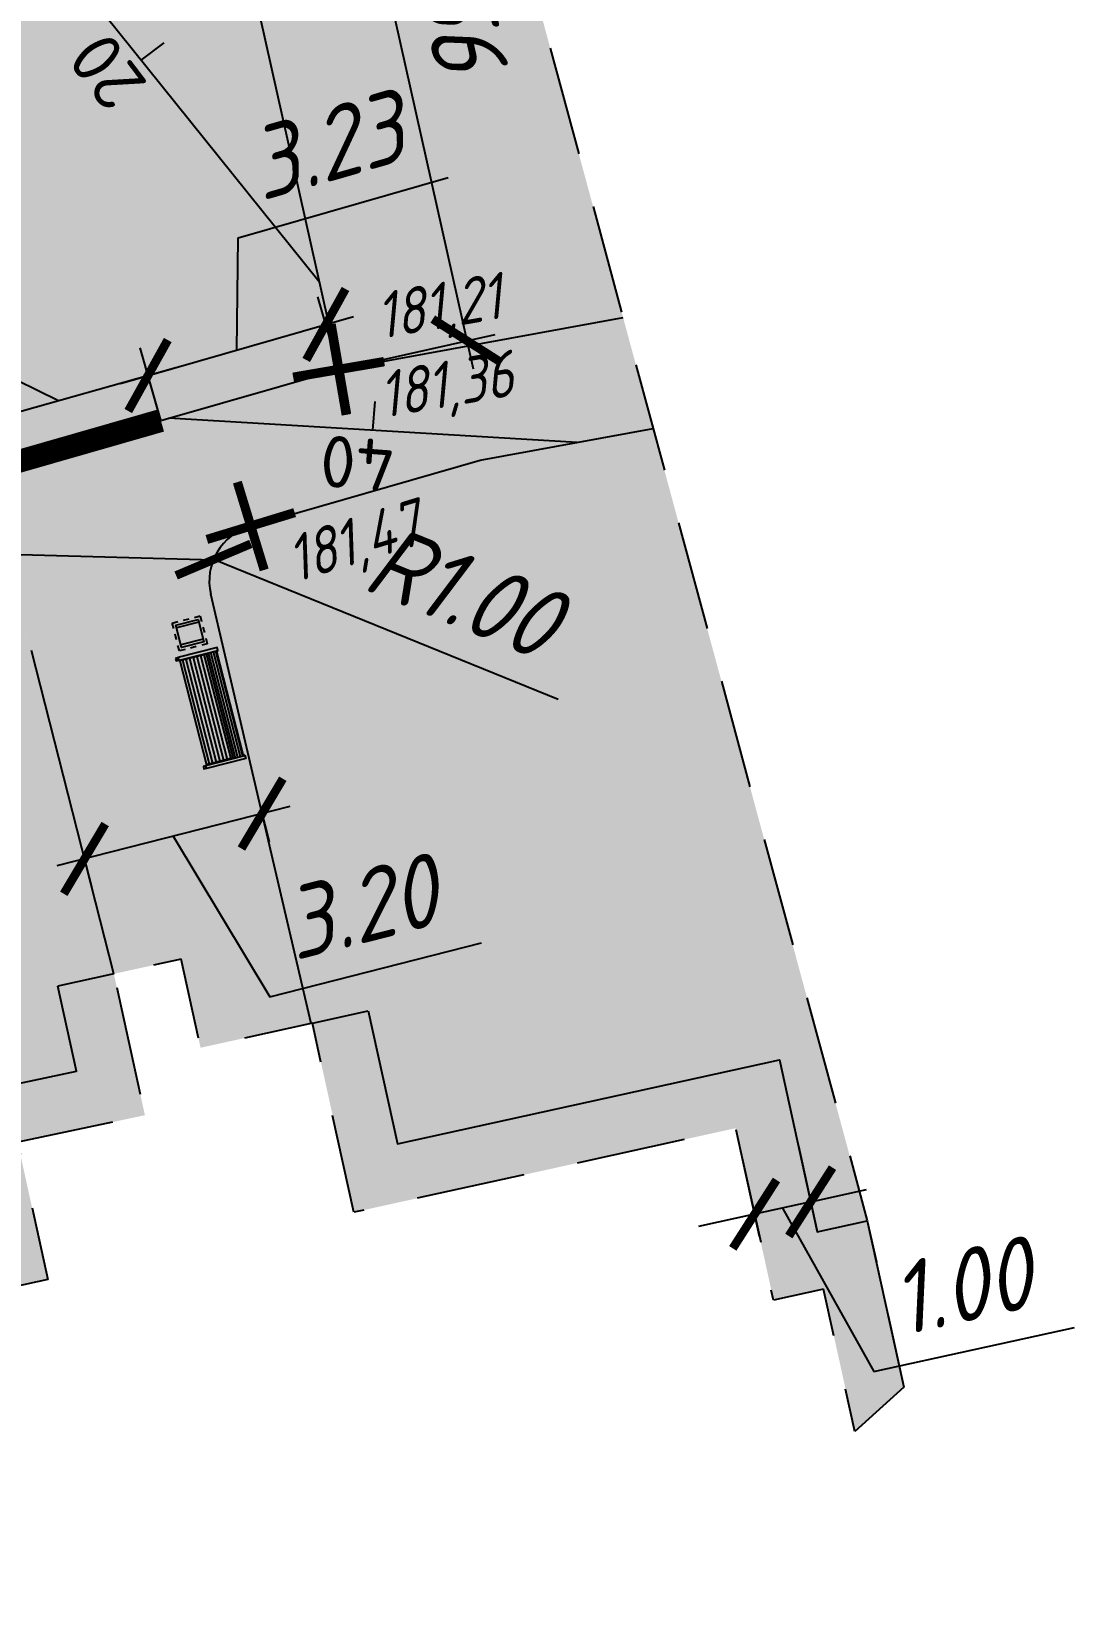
# Model space of a CAD drawing. Extents: x 8646 to 18206, y -17605 to -192.
# Drawn here: x 9253.61 to 9271.79, y -8926.8 to -8899.41 of the extents above; entities that cross this region are included whole.
import ezdxf
from ezdxf.enums import TextEntityAlignment as Align

# ---------------------------------------------------------------- set-up
doc = ezdxf.new("R2010")
doc.units = 0
doc.linetypes.add('DASHED', pattern=[0.75, 0.5, -0.25])
doc.linetypes.add('ШТРИХОВАЯ2', pattern=[9.525, 6.35, -3.175])
doc.layers.get('0').update_dxf_attribs({"linetype": 'CONTINUOUS'})
doc.layers.get('DEFPOINTS').update_dxf_attribs({"linetype": 'CONTINUOUS'})
for name, color, linetype in [('_ГП_ВЕРТИКАЛКА', 1, 'CONTINUOUS'), ('ДВ_ГП_П_БОРТ_БР100_30_15', 140, 'CONTINUOUS'), ('ДВ_ГП_П_БОРТ_ПОНИЖЕННЫЙ', 211, 'DASHED'), ('ДВ_ГП_П_ГАЗОН_РУЛОННЫЙ', 9, 'CONTINUOUS'), ('ДВ_ГП_П_ГРАНИЦА_РАБОТ', 230, 'ШТРИХОВАЯ2'), ('ДВ_ГП_П_МАФ', 20, 'CONTINUOUS'), ('ДВ_ГП_П_ОФР_РАЗМЕРЫ_ОСН', 242, 'CONTINUOUS'), ('ДВ_ПП_ДО_ТИП2_РЕМОНТ_ПОКРЫ', 31, 'CONTINUOUS'), ('ДВ_ПП_ДО_ТИП5_ЗАМЕНА_ПОКРЫ', 41, 'CONTINUOUS'), ('ДВ_ПП_ДО_ТИП5А_КАПРЕМОНТ_Т', 33, 'CONTINUOUS'), ('ДВ_ПП_П_ГАЗОН_УСТРАИВАЕМЫЙ', 104, 'CONTINUOUS')]:
    doc.layers.add(name, color=color, linetype=linetype)
doc.styles.add('SMPLX_1_0', font='simplex8.shx', dxfattribs={"width": 0.8, "oblique": 15})
doc.styles.add('СПДС', font='isocpeur.ttf', dxfattribs={"width": 0.9, "oblique": 15})
doc.styles.add('ТВЕРЬУНИВЕРСАЛПРОЕКТ', font='isocpeur.ttf')
doc.dimstyles.new('ДЕЛОВОЙ_ВЕКТОР', dxfattribs={"dimtxt": 1.25, "dimasz": 1, "dimexe": 0.5, "dimexo": 0, "dimgap": 0.5, "dimtad": 1, "dimzin": 1, "dimtxsty": 'СПДС', "dimblk": 'ARCHTICK', "dimcen": 0, "dimdle": 0.5, "dimclrd": 256, "dimclre": 256, "dimclrt": 256, "dimazin": 3, "dimtfac": 1, "dimtmove": 0, "dimatfit": 3, "dimtolj": 1, "dimtzin": 9})
doc.dimstyles.new('ДЕЛОВОЙ_ВЕКТОР$4', dxfattribs={"dimtxt": 1.25, "dimasz": 1, "dimexe": 0.5, "dimexo": 0, "dimgap": 0.5, "dimtad": 1, "dimzin": 1, "dimtxsty": 'СПДС', "dimblk1": 'ARCHTICK', "dimsah": 1, "dimcen": 0, "dimdle": 0.5, "dimclrd": 256, "dimclre": 256, "dimclrt": 256, "dimazin": 3, "dimtfac": 1, "dimtmove": 0, "dimatfit": 3, "dimtolj": 1, "dimtzin": 9})

# ---------------------------------------------------------------- blocks, each defined once
blk = doc.blocks.new('_ARCHTICK')
at = {"color": 0, "linetype": 'BYBLOCK', "const_width": 0.15}
blk.add_lwpolyline([(-0.5, -0.5), (0.5, 0.5)], dxfattribs=at)
blk = doc.blocks.new('*D177')
at = {"layer": 'DEFPOINTS', "color": 0}
for p in [(9256.786, -8908.622), (9257.712, -8908.997)]:
    blk.add_point(p, dxfattribs=at)
at = {"layer": 'ДВ_ГП_П_ОФР_РАЗМЕРЫ_ОСН'}
blk.add_line((9262.796, -8911.058), (9256.786, -8908.622), dxfattribs=at)
at = {"layer": 'ДВ_ГП_П_ОФР_РАЗМЕРЫ_ОСН', "rotation": 157.9354858241407}
blk.add_blockref('_ARCHTICK', (9256.786, -8908.622), dxfattribs=at)
at = {"layer": 'ДВ_ГП_П_ОФР_РАЗМЕРЫ_ОСН', "insert": (9261.14, -8909.173), "char_height": 1.25, "attachment_point": 5, "rotation": 337.9355, "style": 'СПДС'}
blk.add_mtext('\\A1;R1.00', dxfattribs=at)
blk = doc.blocks.new('*D313')
at = {"layer": 'DEFPOINTS', "color": 0}
for p in [(9257.613, -8912.965), (9254.517, -8913.754), (9254.538, -8913.838)]:
    blk.add_point(p, dxfattribs=at)
at = {"layer": 'ДВ_ГП_П_ОФР_РАЗМЕРЫ_ОСН'}
for p, q in [((9258.119, -8912.926), (9254.054, -8913.961)), ((9257.613, -8912.965), (9257.758, -8913.533)), ((9256.086, -8913.443), (9257.766, -8916.24)), ((9254.517, -8913.754), (9254.662, -8914.322)), ((9257.766, -8916.24), (9261.458, -8915.299))]:
    blk.add_line(p, q, dxfattribs=at)
for p, rotation in [((9257.634, -8913.049), 14.29692772763197), ((9254.538, -8913.838), 194.2969277276319)]:
    blk.add_blockref('_ARCHTICK', p, dxfattribs=dict(at, rotation=rotation))
at = {"layer": 'ДВ_ГП_П_ОФР_РАЗМЕРЫ_ОСН', "insert": (9259.335, -8914.68), "char_height": 1.25, "attachment_point": 5, "rotation": 14.2969, "style": 'СПДС'}
blk.add_mtext('\\A1;3.20', dxfattribs=at)
blk = doc.blocks.new('*D333')
at = {"layer": 'DEFPOINTS', "color": 0}
for p in [(9256.23, -8893.044), (9261.205, -8904.807), (9258.97, -8905.307)]:
    blk.add_point(p, dxfattribs=at)
at = {"layer": 'ДВ_ГП_П_ОФР_РАЗМЕРЫ_ОСН'}
for p, q in [((9258.356, -8892.057), (9261.314, -8905.295)), ((9256.23, -8893.044), (9258.953, -8892.436)), ((9258.97, -8905.307), (9261.693, -8904.698))]:
    blk.add_line(p, q, dxfattribs=at)
for p, rotation in [((9258.465, -8892.545), 102.5948886236179), ((9261.205, -8904.807), 282.5948886236179)]:
    blk.add_blockref('_ARCHTICK', p, dxfattribs=dict(at, rotation=rotation))
at = {"layer": 'ДВ_ГП_П_ОФР_РАЗМЕРЫ_ОСН', "insert": (9260.933, -8898.431), "char_height": 1.25, "attachment_point": 5, "rotation": 282.5949, "style": 'СПДС'}
blk.add_mtext('\\A1;12.56', dxfattribs=at)
blk = doc.blocks.new('*D354')
at = {"layer": 'DEFPOINTS', "color": 0}
for p in [(9266.98, -8918.84), (9266.003, -8919.055), (9266.218, -8920.031)]:
    blk.add_point(p, dxfattribs=at)
at = {"layer": 'ДВ_ГП_П_ОФР_РАЗМЕРЫ_ОСН'}
for p, q in [((9266.98, -8918.84), (9267.302, -8920.305)), ((9266.003, -8919.055), (9266.326, -8920.52)), ((9267.195, -8919.816), (9268.171, -8919.602)), ((9267.195, -8919.816), (9266.218, -8920.031)), ((9267.195, -8919.816), (9266.218, -8920.031)), ((9266.706, -8919.924), (9268.294, -8922.774)), ((9266.218, -8920.031), (9265.241, -8920.246)), ((9268.294, -8922.774), (9271.795, -8922.004))]:
    blk.add_line(p, q, dxfattribs=at)
for p, rotation in [((9267.195, -8919.816), 192.4136746835649), ((9266.218, -8920.031), 12.41367468356493)]:
    blk.add_blockref('_ARCHTICK', p, dxfattribs=dict(at, rotation=rotation))
at = {"layer": 'ДВ_ГП_П_ОФР_РАЗМЕРЫ_ОСН', "insert": (9269.802, -8921.29), "char_height": 1.25, "attachment_point": 5, "rotation": 12.4137, "style": 'СПДС'}
blk.add_mtext('\\A1;1.00', dxfattribs=at)
blk = doc.blocks.new('*U388')
h = blk.add_hatch(color=67)
h.dxf.hatch_style = 1
h.paths.add_polyline_path([(-0.185, 0.172), (-0.23, 0.165), (-0.165, -0.23), (-0.119, -0.223)])
h.paths.add_polyline_path([(0.165, 0.23), (0.119, 0.223), (0.185, -0.172), (0.23, -0.165)])
at = {"layer": 'ДВ_ГП_П_МАФ'}
h = blk.add_hatch(color=67, dxfattribs=at)
h.dxf.hatch_style = 1
h.paths.add_polyline_path([(-0.119, -0.223), (-0.185, 0.172), (0.119, 0.223), (0.185, -0.172)])
at = {"color": 1}
blk.add_lwpolyline([(-0.23, 0.165), (0.165, 0.23)], dxfattribs=at)
at = {"layer": 'ДВ_ГП_П_МАФ', "linetype": 'DASHED', "ltscale": 0.1}
blk.add_lwpolyline([(-0.206, -0.288), (-0.288, 0.206), (0.206, 0.288), (0.288, -0.206), (-0.206, -0.288)], dxfattribs=at)
at = {"layer": 'ДВ_ГП_П_МАФ'}
for points in [[(-0.165, -0.23), (-0.23, 0.165), (0.165, 0.23), (0.23, -0.165), (-0.165, -0.23)], [(-0.185, 0.172), (-0.119, -0.223)], [(0.119, 0.223), (0.185, -0.172)]]:
    blk.add_lwpolyline(points, dxfattribs=at)
blk = doc.blocks.new('*U387')
at = {"layer": 'ДВ_ГП_П_МАФ'}
h = blk.add_hatch(dxfattribs=at)
h.set_pattern_fill('AR-SAND', color=241, scale=1.4207, angle=369.68)
h.paths.add_polyline_path([(-0.994, -0.124), (-0.939, -0.114), (-1.057, 0.581), (-1.112, 0.571)])
h.paths.add_polyline_path([(-0.981, -0.167), (-0.937, -0.16), (-0.945, -0.115), (-0.988, -0.123)])
h.paths.add_polyline_path([(0.978, 0.213), (0.924, 0.203), (0.805, 0.898), (0.86, 0.907)])
h.paths.add_polyline_path([(0.973, 0.212), (0.93, 0.204), (0.937, 0.16), (0.981, 0.167)])
h = blk.add_hatch(dxfattribs=at)
h.set_pattern_fill('AR-SAND', color=241, scale=1.4207, angle=369.68)
h.paths.add_polyline_path([(-0.994, -0.124), (-0.939, -0.114), (-1.057, 0.581), (-1.112, 0.571)])
h.paths.add_polyline_path([(-0.981, -0.167), (-0.937, -0.16), (-0.945, -0.115), (-0.988, -0.123)])
h.paths.add_polyline_path([(0.978, 0.213), (0.924, 0.203), (0.805, 0.898), (0.86, 0.907)])
h.paths.add_polyline_path([(0.973, 0.212), (0.93, 0.204), (0.937, 0.16), (0.981, 0.167)])
h = blk.add_hatch(dxfattribs=at)
h.set_pattern_fill('AR-SAND', color=241, scale=1.4207, angle=369.68)
h.paths.add_polyline_path([(-0.994, -0.124), (-0.939, -0.114), (-1.057, 0.581), (-1.112, 0.571)])
h.paths.add_polyline_path([(-0.981, -0.167), (-0.937, -0.16), (-0.945, -0.115), (-0.988, -0.123)])
h.paths.add_polyline_path([(0.978, 0.213), (0.924, 0.203), (0.805, 0.898), (0.86, 0.907)])
h.paths.add_polyline_path([(0.973, 0.212), (0.93, 0.204), (0.937, 0.16), (0.981, 0.167)])
h = blk.add_hatch(color=241, dxfattribs=at)
h.dxf.hatch_style = 1
h.paths.add_polyline_path([(-0.994, -0.124), (-0.939, -0.114), (-1.057, 0.581), (-1.112, 0.571)])
h.paths.add_polyline_path([(-1.018, 0.349), (-1.008, 0.351), (-0.931, -0.1), (-0.941, -0.101)])
h.paths.add_polyline_path([(-0.981, -0.167), (-0.937, -0.16), (-0.945, -0.115), (-0.988, -0.123)])
h.paths.add_polyline_path([(0.978, 0.213), (0.924, 0.203), (0.805, 0.898), (0.86, 0.907)])
h.paths.add_polyline_path([(0.845, 0.667), (0.835, 0.665), (0.912, 0.215), (0.922, 0.216)])
h.paths.add_polyline_path([(0.973, 0.212), (0.93, 0.204), (0.937, 0.16), (0.981, 0.167)])
h = blk.add_hatch(color=241, dxfattribs=at)
h.dxf.hatch_style = 1
h.paths.add_polyline_path([(-1.033, 0.564), (-1.055, 0.569), (-1.049, 0.533), (-1.03, 0.545)])
h.paths.add_polyline_path([(0.789, 0.87), (-1.032, 0.56), (-1.031, 0.549), (0.79, 0.86)])
h.paths.add_polyline_path([(0.79, 0.86), (-1.031, 0.549), (-1.03, 0.545), (-1.032, 0.544), (0.793, 0.855), (0.791, 0.856)])
h.paths.add_polyline_path([(0.807, 0.886), (0.788, 0.874), (0.791, 0.856), (0.813, 0.851)])
h = blk.add_hatch(dxfattribs=at)
h.set_pattern_fill('AR-SAND', color=23, scale=1.4207, angle=369.68)
h.paths.add_polyline_path([(0.802, 0.857), (-1.041, 0.543), (-0.932, -0.095), (0.911, 0.22)])
h = blk.add_hatch(color=23, dxfattribs=at)
h.dxf.hatch_style = 1
h.paths.add_polyline_path([(0.802, 0.857), (-1.041, 0.543), (-0.932, -0.095), (0.911, 0.22)])
h = blk.add_hatch(dxfattribs=at)
h.set_pattern_fill('AR-SAND', color=23, scale=1.4207, angle=369.68)
h.paths.add_polyline_path([(0.813, 0.851), (-1.04, 0.539), (-0.932, -0.095), (0.911, 0.22)])
for points in [[(0.789, 0.87), (-1.032, 0.56)], [(-1.032, 0.544), (0.793, 0.855)], [(0.79, 0.86), (-1.031, 0.549)], [(0.807, 0.886), (0.788, 0.874), (0.791, 0.856), (0.813, 0.851)], [(-1.055, 0.569), (-1.033, 0.564), (-1.03, 0.545), (-1.049, 0.533)], [(-1.043, 0.494), (0.82, 0.812)], [(-1.035, 0.451), (0.827, 0.768)], [(-1.028, 0.41), (0.834, 0.728)], [(-1.021, 0.37), (0.841, 0.687)], [(-1.005, 0.333), (0.838, 0.648)], [(-0.994, 0.269), (0.849, 0.583)], [(-0.983, 0.204), (0.86, 0.519)], [(-0.972, 0.14), (0.871, 0.454)], [(-0.961, 0.075), (0.882, 0.39)], [(-0.95, 0.011), (0.893, 0.325)], [(-0.94, -0.048), (0.903, 0.266)], [(-0.932, -0.095), (0.911, 0.22)]]:
    blk.add_lwpolyline(points, dxfattribs=at)
for points in [[(0.978, 0.213), (0.924, 0.203), (0.805, 0.898), (0.86, 0.907)], [(-0.994, -0.124), (-0.939, -0.114), (-1.057, 0.581), (-1.112, 0.571)], [(0.845, 0.667), (0.835, 0.665), (0.912, 0.215), (0.922, 0.216)], [(-1.018, 0.349), (-1.008, 0.351), (-0.931, -0.1), (-0.941, -0.101)], [(0.973, 0.212), (0.93, 0.204), (0.937, 0.16), (0.981, 0.167)], [(-0.981, -0.167), (-0.937, -0.16), (-0.945, -0.115), (-0.988, -0.123)]]:
    blk.add_lwpolyline(points, close=True, dxfattribs=at)
blk = doc.blocks.new('*D873')
at = {"layer": 'DEFPOINTS', "color": 0}
for p in [(9258.745, -8904.522), (9258.97, -8905.307), (9255.869, -8906.197)]:
    blk.add_point(p, dxfattribs=at)
at = {"layer": 'ДВ_ГП_П_ОФР_РАЗМЕРЫ_ОСН'}
for p, q in [((9257.217, -8903.01), (9260.879, -8901.958)), ((9257.194, -8904.968), (9257.217, -8903.01)), ((9258.97, -8905.307), (9258.607, -8904.042)), ((9255.163, -8905.551), (9259.225, -8904.384)), ((9255.869, -8906.197), (9255.506, -8904.932))]:
    blk.add_line(p, q, dxfattribs=at)
for p, rotation in [((9258.745, -8904.522), 16.02552747360587), ((9255.644, -8905.413), 196.0255274736059)]:
    blk.add_blockref('_ARCHTICK', p, dxfattribs=dict(at, rotation=rotation))
at = {"layer": 'ДВ_ГП_П_ОФР_РАЗМЕРЫ_ОСН', "insert": (9258.738, -8901.403), "char_height": 1.25, "attachment_point": 5, "rotation": 16.0255, "style": 'СПДС'}
blk.add_mtext('\\A1;3.23', dxfattribs=at)
blk = doc.blocks.new('*D874')
at = {"layer": 'DEFPOINTS', "color": 0}
for p in [(9252.528, -8906.297), (9255.868, -8906.192), (9252.749, -8907.077)]:
    blk.add_point(p, dxfattribs=at)
at = {"layer": 'ДВ_ГП_П_ОФР_РАЗМЕРЫ_ОСН'}
for p, q in [((9249.607, -8903.649), (9245.833, -8904.72)), ((9254.087, -8905.854), (9249.607, -8903.649)), ((9255.868, -8906.192), (9255.51, -8904.931)), ((9256.127, -8905.276), (9252.047, -8906.433)), ((9252.749, -8907.077), (9252.391, -8905.816))]:
    blk.add_line(p, q, dxfattribs=at)
for p, rotation in [((9255.646, -8905.412), 15.83221392849792), ((9252.528, -8906.297), 195.8322139284979)]:
    blk.add_blockref('_ARCHTICK', p, dxfattribs=dict(at, rotation=rotation))
at = {"layer": 'ДВ_ГП_П_ОФР_РАЗМЕРЫ_ОСН', "insert": (9247.413, -8903.102), "char_height": 1.25, "attachment_point": 5, "rotation": 15.8322, "style": 'СПДС'}
blk.add_mtext('\\A1;3.24', dxfattribs=at)
blk = doc.blocks.new('M_POINT_06')
at = {"const_width": 0.2}
for points in [[(0, 1), (0, -1)], [(-1, 0), (1, 0)]]:
    blk.add_lwpolyline(points, dxfattribs=at)
at = {"color": 0, "linetype": 'BYBLOCK'}
blk.add_point((0, 0), dxfattribs=at)
at = {"color": 0, "linetype": 'BYBLOCK', "style": 'SMPLX_1_0', "oblique": 15, "width": 0.8}
for tag, p in [('NORTH', (1, 3.5)), ('EAST', (1, 2)), ('ELEVATION', (1, 0.5)), ('DESCRIPTION', (1, -1))]:
    blk.add_attdef(tag, p, '', height=1, dxfattribs=at)
for tag, p in [('Z', (-1, 2)), ('NUMBER', (-1, 0.5)), ('CODE1', (-1, -1)), ('CODE2', (-1, -2.5)), ('CODE3', (-1, -4))]:
    blk.add_attdef(tag, text='', height=1, dxfattribs=at).set_placement(p, align=Align.RIGHT)
blk = doc.blocks.new('*U1027')
at = {"color": 0, "linetype": 'CONTINUOUS'}
blk.add_lwpolyline([(0, 0), (-0.351, 0.356)], dxfattribs=at)
at = {"color": 0, "linetype": 'CONTINUOUS', "style": 'ТВЕРЬУНИВЕРСАЛПРОЕКТ', "flags": 4}
blk.add_attdef('ГОРИЗОНТАЛЬ', (0.401, 0.191), '', height=0.9, rotation=224.5246, dxfattribs=at)
blk = doc.blocks.new('M_POINT_04')
at = {"color": 0, "const_width": 0.2}
for points in [[(0, 1), (0, -1)], [(-1, 0), (1, 0)]]:
    blk.add_lwpolyline(points, dxfattribs=at)
at = {"color": 0, "linetype": 'BYBLOCK'}
blk.add_point((0, 0), dxfattribs=at)
at = {"color": 0, "linetype": 'BYBLOCK', "style": 'SMPLX_1_0', "oblique": 15, "width": 0.8}
for tag, p in [('NORTH', (1, 3.5)), ('EAST', (1, 2)), ('ELEVATION', (1, 0.5)), ('DESCRIPTION', (1, -1))]:
    blk.add_attdef(tag, p, '', height=1, dxfattribs=at)
for tag, p in [('Z', (-1, 2)), ('NUMBER', (-1, 0.5)), ('CODE1', (-1, -1)), ('CODE2', (-1, -2.5)), ('CODE3', (-1, -4))]:
    blk.add_attdef(tag, text='', height=1, dxfattribs=at).set_placement(p, align=Align.RIGHT)
blk = doc.blocks.new('*U1069')
at = {"color": 0, "linetype": 'CONTINUOUS'}
blk.add_lwpolyline([(0, 0), (-0.499, -0.027)], dxfattribs=at)
at = {"color": 0, "linetype": 'CONTINUOUS', "style": 'ТВЕРЬУНИВЕРСАЛПРОЕКТ', "flags": 4}
blk.add_attdef('ГОРИЗОНТАЛЬ', (0.122, 0.428), '', height=0.9, rotation=273.0956, dxfattribs=at)

msp = doc.modelspace()

# ---------------------------------------------------------------- hatches: boundary and pattern name
at = {"layer": 'ДВ_ГП_П_ГАЗОН_РУЛОННЫЙ'}
h = msp.add_hatch(color=256, dxfattribs=at)
h.dxf.hatch_style = 1
edge = h.paths.add_edge_path()
edge.add_line((9258.684, -8885.012), (9231.625, -8881.616))
edge.add_arc((9231.252, -8884.592), 3, 82.8455, 99.3955)
edge.add_line((9230.762, -8881.633), (9224.004, -8891.01))
edge.add_arc((9224.9, -8890.564), 1, 206.4338, 263.2967)
edge.add_line((9224.783, -8891.558), (9228.578, -8892.004))
edge.add_arc((9228.462, -8892.997), 1, 10.4859, 83.2967, ccw=False)
edge.add_line((9229.445, -8892.815), (9229.692, -8894.148))
edge.add_line((9229.692, -8894.148), (9233.296, -8893.288))
edge.add_arc((9233.412, -8893.774), 0.5, 12.4994, 103.4244, ccw=False)
edge.add_line((9233.9, -8893.666), (9235.975, -8903.025))
edge.add_arc((9235.487, -8903.134), 0.5, -75.888, 12.4994, ccw=False)
edge.add_line((9235.609, -8903.619), (9233.727, -8904.092))
edge.add_line((9233.727, -8904.092), (9234.326, -8906.174))
edge.add_line((9234.326, -8906.174), (9241.83, -8904.028))
edge.add_arc((9241.005, -8901.143), 3, 285.9611, 368.3237)
edge.add_line((9243.973, -8900.709), (9243.132, -8894.961))
edge.add_line((9243.132, -8894.961), (9243.07, -8894.538))
edge.add_line((9243.07, -8894.538), (9256.23, -8893.044))
edge.add_line((9256.23, -8893.044), (9258.896, -8904.974))
edge.add_line((9258.896, -8904.974), (9263.836, -8904.07))
edge.add_line((9263.836, -8904.07), (9258.684, -8885.012))
h = msp.add_hatch(color=256, dxfattribs=at)
h.dxf.hatch_style = 1
h.paths.add_polyline_path([(9264.519, -8906.596), (9262.414, -8907.141), (9256.796, -8908.596), (9258.53, -8916.697), (9259.485, -8916.486), (9259.995, -8918.805), (9266.65, -8917.34), (9267.31, -8920.339), (9268.182, -8920.147)])
h = msp.add_hatch(color=256, dxfattribs=at)
h.dxf.hatch_style = 1
h.paths.add_polyline_path([(9255.049, -8915.842), (9253.613, -8910.206, 0.140973), (9253.333, -8909.729), (9252.014, -8909.973), (9249.029, -8910.759), (9237.656, -8913.886, 0.032121), (9237.579, -8913.988), (9238.92, -8920.073), (9239.776, -8919.884), (9240.483, -8923.098), (9252.708, -8920.409), (9252.179, -8918.008), (9254.398, -8917.537), (9254.072, -8916.057)])
at = {"layer": 'ДВ_ПП_ДО_ТИП2_РЕМОНТ_ПОКРЫ'}
h = msp.add_hatch(color=256, dxfattribs=at)
h.dxf.hatch_style = 1
edge = h.paths.add_edge_path()
edge.add_line((9201.009, -8917.043), (9199.974, -8917.426))
edge.add_arc((9199.627, -8916.488), 1, 194.7613, 290.2929, ccw=False)
edge.add_line((9198.66, -8916.743), (9197.984, -8914.177))
edge.add_line((9197.984, -8914.177), (9187.399, -8916.626))
edge.add_line((9187.399, -8916.626), (9188.052, -8919.606))
edge.add_arc((9187.075, -8919.82), 1, -77.6124, 12.363, ccw=False)
edge.add_line((9187.29, -8920.796), (9178.141, -8922.806))
edge.add_line((9178.141, -8922.806), (9176.676, -8923.128))
edge.add_line((9176.676, -8923.128), (9174.773, -8923.546))
edge.add_arc((9174.13, -8920.615), 3, 266.0569, 282.3876, ccw=False)
edge.add_line((9173.923, -8923.608), (9172.147, -8923.921))
edge.add_line((9172.147, -8923.921), (9171.721, -8922.404))
edge.add_arc((9174.13, -8920.615), 3, 192.3876, 216.6096, ccw=False)
edge.add_line((9171.199, -8921.259), (9170.483, -8917.999))
edge.add_line((9170.483, -8917.999), (9149.72, -8922.56))
edge.add_line((9149.72, -8922.56), (9150.523, -8926.225))
edge.add_arc((9147.593, -8926.868), 3, -77.2934, 12.363, ccw=False)
edge.add_line((9148.253, -8929.794), (9136.083, -8932.538))
edge.add_arc((9135.863, -8931.563), 1, 192.7066, 282.7066, ccw=False)
edge.add_line((9134.888, -8931.783), (9134.193, -8928.704))
edge.add_line((9134.193, -8928.704), (9124.948, -8930.744))
edge.add_line((9124.948, -8930.744), (9125.26, -8932.161))
edge.add_arc((9124.772, -8932.268), 0.5, -77.7104, 12.4436, ccw=False)
edge.add_line((9124.879, -8932.757), (9124.39, -8932.863))
edge.add_arc((9124.284, -8932.375), 0.5, 192.4436, 282.2898, ccw=False)
edge.add_line((9123.795, -8932.483), (9123.483, -8931.067))
edge.add_line((9123.483, -8931.067), (9096.497, -8937.022))
edge.add_line((9096.497, -8937.022), (9096.711, -8938.413))
edge.add_arc((9096.217, -8938.489), 0.5, -77.7102, 8.758, ccw=False)
edge.add_line((9096.324, -8938.978), (9095.834, -8939.084))
edge.add_arc((9095.728, -8938.596), 0.5, 188.758, 282.2898, ccw=False)
edge.add_line((9095.234, -8938.672), (9095.029, -8937.346))
edge.add_line((9095.029, -8937.346), (9079.753, -8940.717))
edge.add_line((9079.753, -8940.717), (9080.395, -8943.722))
edge.add_arc((9079.418, -8943.931), 1, -77.9286, 12.0714, ccw=False)
edge.add_line((9079.627, -8944.909), (9078.697, -8945.108))
edge.add_arc((9078.488, -8944.13), 1, 192.0714, 282.0714, ccw=False)
edge.add_line((9077.51, -8944.339), (9076.869, -8941.343))
edge.add_line((9076.869, -8941.343), (9069.16, -8943.085))
edge.add_line((9069.16, -8943.085), (9069.753, -8946.08))
edge.add_arc((9068.772, -8946.274), 1, -77.9245, 11.2028, ccw=False)
edge.add_line((9068.981, -8947.252), (9060.085, -8949.156))
edge.add_line((9060.085, -8949.156), (9059.007, -8949.386))
edge.add_arc((9058.548, -8947.602), 1.842, 183.2007, 284.4277, ccw=False)
edge.add_line((9056.709, -8947.705), (9056.527, -8946.866))
edge.add_line((9056.527, -8946.866), (9054.143, -8936.021))
edge.add_arc((9053.167, -8936.236), 1, 12.3966, 103.0814)
edge.add_line((9052.94, -8935.262), (9048.151, -8936.375))
edge.add_arc((9047.925, -8935.401), 1, 193.082, 283.0812, ccw=False)
edge.add_line((9046.951, -8935.627), (9038.451, -8937.602))
edge.add_arc((9037.477, -8937.829), 1, -76.9185, 13.0814, ccw=False)
edge.add_line((9037.703, -8938.803), (9035.764, -8939.253))
edge.add_arc((9035.99, -8940.227), 1, 103.0814, 191.5232)
edge.add_line((9035.01, -8940.427), (9036.95, -8949.94))
edge.add_line((9036.95, -8949.94), (9034.054, -8950.785))
edge.add_line((9034.054, -8950.785), (9034.637, -8954.752))
edge.add_line((9034.637, -8954.752), (9031.684, -8955.38))
edge.add_line((9031.684, -8955.38), (9028.957, -8955.96))
edge.add_line((9028.957, -8955.96), (9025.771, -8956.638))
edge.add_line((9025.771, -8956.638), (9025.194, -8953.584))
edge.add_line((9025.194, -8953.584), (9025.056, -8952.852))
edge.add_line((9025.056, -8952.852), (9016.358, -8954.631))
edge.add_line((9016.358, -8954.631), (9018.211, -8963.784))
edge.add_line((9018.211, -8963.784), (9038.11, -8959.423))
edge.add_line((9038.11, -8959.423), (9041.457, -8958.689))
edge.add_line((9041.457, -8958.689), (9057.718, -8955.125))
edge.add_line((9057.718, -8955.125), (9061.089, -8954.386))
edge.add_line((9061.089, -8954.386), (9077.415, -8950.807))
edge.add_line((9077.415, -8950.807), (9080.71, -8950.085))
edge.add_line((9080.71, -8950.085), (9096.993, -8946.516))
edge.add_line((9096.993, -8946.516), (9101.324, -8945.567))
edge.add_line((9101.324, -8945.567), (9117.243, -8942.078))
edge.add_line((9117.243, -8942.078), (9120.198, -8941.43))
edge.add_line((9120.198, -8941.43), (9136.815, -8937.788))
edge.add_line((9136.815, -8937.788), (9139.746, -8937.145))
edge.add_line((9139.746, -8937.145), (9156.497, -8933.474))
edge.add_line((9156.497, -8933.474), (9159.142, -8932.894))
edge.add_line((9159.142, -8932.894), (9175.515, -8929.305))
edge.add_line((9175.515, -8929.305), (9178.755, -8928.595))
edge.add_line((9178.755, -8928.595), (9195.436, -8924.939))
edge.add_line((9195.436, -8924.939), (9198.367, -8924.296))
edge.add_line((9198.367, -8924.296), (9205.969, -8922.63))
edge.add_line((9205.969, -8922.63), (9213.463, -8919.047))
edge.add_line((9213.463, -8919.047), (9216.968, -8917.371))
edge.add_line((9216.968, -8917.371), (9217.506, -8917.216))
edge.add_line((9217.506, -8917.216), (9233.418, -8912.646))
edge.add_line((9233.418, -8912.646), (9236.569, -8911.741))
edge.add_line((9236.569, -8911.741), (9252.721, -8907.101))
edge.add_line((9252.721, -8907.101), (9255.869, -8906.197))
edge.add_line((9255.869, -8906.197), (9258.97, -8905.307))
edge.add_line((9258.97, -8905.307), (9256.23, -8893.044))
edge.add_line((9256.23, -8893.044), (9243.132, -8894.961))
edge.add_line((9243.132, -8894.961), (9243.973, -8900.709))
edge.add_line((9243.973, -8900.709), (9244.063, -8902.116))
edge.add_arc((9240.981, -8901.25), 3.201, 318.9058, 344.3189, ccw=False)
edge.add_line((9243.393, -8903.354), (9242.835, -8903.74))
edge.add_line((9242.835, -8903.74), (9241.83, -8904.028))
edge.add_line((9241.83, -8904.028), (9234.134, -8906.229))
edge.add_line((9234.134, -8906.229), (9233.172, -8906.504))
edge.add_line((9233.172, -8906.504), (9217.009, -8911.127))
edge.add_line((9217.009, -8911.127), (9201.009, -8917.043))
h.paths.add_polyline_path([(9048.32, -8942.381), (9047.532, -8942.563), (9048.125, -8945.132), (9042.37, -8946.435), (9041.69, -8943.491), (9040.92, -8943.669), (9040.627, -8942.402), (9041.397, -8942.224), (9041.239, -8941.539), (9040.345, -8941.746), (9040.052, -8940.479), (9040.947, -8940.272), (9040.733, -8939.349), (9039.924, -8939.536), (9039.654, -8938.367), (9040.463, -8938.18), (9046.203, -8936.828), (9046.838, -8939.56), (9047.627, -8939.379), (9047.914, -8940.62), (9047.125, -8940.802), (9047.192, -8941.092), (9047.981, -8940.91)], flags=16)
at = {"layer": 'ДВ_ПП_ДО_ТИП5_ЗАМЕНА_ПОКРЫ'}
h = msp.add_hatch(color=256, dxfattribs=at)
h.dxf.hatch_style = 1
h.paths.add_polyline_path([(9253.373, -8918.777), (9255.591, -8918.306), (9255.049, -8915.842), (9254.072, -8916.057), (9254.398, -8917.537), (9252.179, -8918.008), (9252.708, -8920.409), (9240.337, -8923.13), (9239.87, -8921.007), (9238.893, -8921.222), (9239.575, -8924.322), (9253.899, -8921.17)])
h = msp.add_hatch(color=256, dxfattribs=at)
h.dxf.hatch_style = 1
h.paths.add_polyline_path([(9265.888, -8918.532), (9266.548, -8921.531), (9267.42, -8921.339), (9267.966, -8923.817), (9268.82, -8923.047), (9268.182, -8920.147), (9267.31, -8920.339), (9266.65, -8917.34), (9259.995, -8918.805), (9259.485, -8916.486), (9258.509, -8916.701), (9259.234, -8919.997)])
at = {"layer": 'ДВ_ПП_ДО_ТИП5А_КАПРЕМОНТ_Т'}
h = msp.add_hatch(color=256, dxfattribs=at)
h.dxf.hatch_style = 1
h.paths.add_polyline_path([(9238.136, -8913.58), (9252.368, -8909.492, -0.423078), (9253.613, -8910.206), (9255.049, -8915.842), (9256.221, -8915.584), (9256.561, -8917.13), (9258.487, -8916.706), (9256.739, -8909.225, -0.399626), (9257.436, -8908.036), (9261.432, -8906.888), (9264.448, -8906.335), (9263.925, -8904.398), (9258.97, -8905.307), (9255.869, -8906.197), (9252.721, -8907.101), (9236.569, -8911.741), (9233.418, -8912.646), (9217.506, -8917.216), (9216.968, -8917.371), (9213.463, -8919.047), (9205.969, -8922.63), (9206.459, -8924.058), (9213.491, -8921.179, -0.45989), (9214.842, -8921.872), (9215.707, -8925.481), (9218.193, -8924.886), (9219.281, -8924.725), (9218.421, -8920.187, -0.387373), (9219.128, -8919.039), (9233.07, -8915.035, -0.435213), (9234.325, -8915.789), (9235.373, -8920.744), (9236.448, -8920.508), (9236.71, -8921.702), (9238.893, -8921.222), (9237.437, -8914.761, -0.397339)])
at = {"layer": 'ДВ_ПП_П_ГАЗОН_УСТРАИВАЕМЫЙ'}
h = msp.add_hatch(color=256, dxfattribs=at)
h.dxf.hatch_style = 1
h.paths.add_polyline_path([(9258.896, -8904.974), (9258.97, -8905.307), (9263.925, -8904.398), (9263.836, -8904.07)])
h = msp.add_hatch(color=256, dxfattribs=at)
h.dxf.hatch_style = 1
edge = h.paths.add_edge_path()
edge.add_line((9264.448, -8906.335), (9264.519, -8906.596))
edge.add_line((9264.519, -8906.596), (9262.414, -8907.141))
edge.add_line((9262.414, -8907.141), (9256.796, -8908.596))
edge.add_arc((9257.712, -8908.997), 1, 106.0255, 156.3414, ccw=False)
edge.add_line((9257.436, -8908.036), (9261.432, -8906.888))
edge.add_line((9261.432, -8906.888), (9264.448, -8906.335))
h = msp.add_hatch(color=256, dxfattribs=at)
h.dxf.hatch_style = 1
edge = h.paths.add_edge_path()
edge.add_line((9256.796, -8908.596), (9258.53, -8916.697))
edge.add_line((9258.53, -8916.697), (9258.485, -8916.697))
edge.add_line((9258.485, -8916.697), (9256.739, -8909.225))
edge.add_arc((9257.712, -8908.997), 1, 156.3414, 193.1573, ccw=False)

# ---------------------------------------------------------------- linework, layer by layer
at = {"layer": '_ГП_ВЕРТИКАЛКА'}
for p, q in [((9252.426, -8896.055), (9258.628, -8903.774)), ((9263.125, -8906.578), (9256.006, -8906.154)), ((9252.374, -8908.505), (9256.784, -8908.625))]:
    msp.add_line(p, q, dxfattribs=at)
at = {"layer": 'ДВ_ГП_П_БОРТ_БР100_30_15'}
for points in [[(9256.23, -8893.044), (9258.97, -8905.307)], [(9258.97, -8905.307), (9263.925, -8904.398)], [(9255.869, -8906.197), (9258.97, -8905.307)], [(9261.432, -8906.888), (9264.448, -8906.335)], [(9257.436, -8908.036), (9261.432, -8906.888)], [(9258.487, -8916.706), (9256.739, -8909.225)], [(9255.049, -8915.842), (9253.613, -8910.206)], [(9255.049, -8915.842), (9254.072, -8916.057)], [(9239.87, -8921.007), (9240.337, -8923.13), (9252.708, -8920.409), (9252.179, -8918.008), (9254.398, -8917.537), (9254.072, -8916.057)], [(9258.509, -8916.701), (9259.485, -8916.486)], [(9259.485, -8916.486), (9259.995, -8918.805), (9266.65, -8917.34), (9267.31, -8920.339), (9268.182, -8920.147), (9268.82, -8923.047)]]:
    msp.add_lwpolyline(points, dxfattribs=at)
msp.add_arc((9257.712, -8908.997), 1, 106.0255, 193.1573, dxfattribs=at)
at = {"layer": 'ДВ_ГП_П_БОРТ_ПОНИЖЕННЫЙ', "linetype": 'BYBLOCK', "ltscale": 2, "const_width": 0.4, "flags": 128}
msp.add_lwpolyline([(9252.721, -8907.101), (9255.869, -8906.197)], dxfattribs=at)
at = {"layer": 'ДВ_ГП_П_ГРАНИЦА_РАБОТ', "ltscale": 0.3, "flags": 128}
msp.add_lwpolyline([(9268.82, -8923.047), (9267.966, -8923.817), (9267.42, -8921.339), (9266.548, -8921.531), (9265.888, -8918.532), (9259.234, -8919.997), (9258.509, -8916.701), (9256.561, -8917.13), (9256.221, -8915.584), (9255.049, -8915.842), (9255.591, -8918.306), (9253.373, -8918.777), (9253.899, -8921.17), (9239.575, -8924.322), (9238.893, -8921.222), (9236.71, -8921.702), (9236.448, -8920.508), (9235.373, -8920.744), (9235.795, -8922.663), (9233.703, -8923.123), (9234.225, -8925.498), (9220.028, -8928.622), (9219.506, -8926.253), (9219.281, -8924.725), (9218.193, -8924.886), (9218.429, -8926.49), (9214.158, -8927.429), (9214.679, -8929.798), (9200.299, -8932.962), (9199.805, -8930.717), (9194.494, -8931.886), (9194.988, -8934.13), (9180.793, -8937.253), (9179.382, -8931.455), (9178.22, -8931.755), (9178.866, -8934.077), (9176.655, -8934.563), (9176.909, -8935.716), (9174.937, -8936.149), (9175.438, -8938.431), (9161.053, -8941.596), (9159.977, -8936.703), (9158.808, -8936.974), (9159.299, -8939.066), (9157.16, -8939.536), (9157.259, -8939.985), (9155.223, -8940.433), (9155.736, -8942.765), (9141.513, -8945.894), (9140.998, -8943.551), (9135.689, -8944.719), (9136.204, -8947.062), (9121.791, -8950.233), (9121.281, -8947.913), (9116.077, -8949.105), (9116.577, -8951.38), (9111.672, -8952.459), (9111.435, -8951.381), (9107.935, -8952.035), (9108.196, -8953.224), (9102.198, -8954.543), (9100.703, -8947.361), (9099.527, -8947.599), (9100.112, -8950.645), (9098.09, -8951.09), (9098.48, -8952.863), (9096.398, -8953.321), (9096.922, -8955.704), (9082.624, -8958.849), (9081.319, -8952.862), (9080.146, -8953.115), (9080.765, -8955.984), (9078.65, -8956.44), (9078.817, -8957.201), (9076.752, -8957.655), (9077.274, -8960.026), (9068.883, -8961.872), (9068.622, -8960.69), (9067.426, -8960.95), (9067.684, -8962.136), (9062.978, -8963.171), (9062.198, -8959.622), (9060.125, -8960.078), (9059.332, -8957.24), (9058.24, -8957.507), (9059.223, -8961.525), (9057.108, -8961.99), (9057.627, -8964.348), (9043.389, -8967.481), (9042.142, -8961.81), (9041.166, -8962.013), (9041.476, -8964.549), (9039.359, -8965.015), (9039.535, -8965.815), (9037.477, -8966.268), (9038.005, -8968.665), (9023.715, -8971.809), (9022.555, -8966.839), (9021.453, -8967.115), (9021.935, -8969.303), (9019.44, -8969.852), (9016.358, -8954.631), (9014.738, -8946.627), (9019.971, -8945.69), (9019.386, -8941.979), (9018.45, -8942.146), (9017.282, -8936.356), (9012.82, -8937.153), (9012.452, -8935.335), (9021.634, -8933.324), (9020.572, -8928.029), (9020.572, -8928.029), (9021.528, -8927.837), (9021.905, -8929.719), (9023.357, -8929.428), (9022.98, -8927.546), (9038.785, -8924.377), (9039.12, -8926.046), (9040.574, -8925.717), (9040.247, -8924.084), (9050.261, -8922.076), (9047.419, -8907.193), (9048.315, -8907.022), (9047.912, -8905.107), (9047.027, -8905.293), (9046.599, -8904.991), (9044.911, -8905.346), (9040.568, -8884.611), (9019.86, -8885.226), (9019.856, -8885.114), (9019.597, -8883.873), (9018.439, -8884.115), (9017.987, -8881.952), (9014.996, -8882.577), (9015.707, -8885.981), (9012.637, -8886.623), (9011.117, -8878.844), (9009.696, -8878.994), (9009.247, -8879.042), (9009.667, -8881.463), (9005.898, -8887.403), (9005.682, -8888.528), (9005.929, -8892.651), (9009.376, -8909.472), (9007.307, -8909.921), (9001.937, -8911.089), (9003.563, -8918.143), (8996.214, -8919.835), (8996.554, -8921.31), (8993.436, -8922.017), (8991.978, -8922.363), (8986.66, -8923.586), (8986.321, -8922.113), (8963.474, -8927.374), (8959.567, -8909.581), (8961.728, -8909.077), (8960.633, -8903.456), (8958.332, -8903.922), (8955.3, -8889.814), (8957.421, -8889.349), (8956.207, -8883.818), (8954.143, -8884.199), (8952.854, -8877.842), (8953.971, -8877.612), (8953.362, -8875.139), (8952.329, -8875.362), (8952.046, -8874.025), (8945.066, -8875.502), (8944.699, -8873.848), (8941.77, -8874.497), (8941.554, -8873.521), (8940.087, -8873.738), (8938.819, -8867.536), (8933.588, -8858.363), (8908.272, -8863.887), (8890.214, -8867.683), (8868.224, -8766.299), (8880.504, -8765.823, 0.000004), (8879.83, -8758.826, 0.000004), (8877.441, -8748.757, 0.000004), (8908.505, -8741.67, 0.000004), (8911.147, -8753.203, 0.000004), (8924.867, -8752.75, 0.000004), (8941.254, -8750.539), (8941.928, -8753.75), (8940.375, -8754.076), (8941.082, -8757.438), (8960.582, -8753.342), (8960.71, -8753.949), (8965.826, -8752.862), (8965.701, -8752.267), (8980.239, -8749.213), (8980.36, -8749.789), (8985.458, -8748.774), (8985.326, -8748.144), (8999.917, -8745.079), (9000.038, -8745.653), (9005.117, -8744.598), (9004.994, -8744.013), (9019.644, -8740.936), (9019.765, -8741.508), (9024.909, -8740.441), (9024.786, -8739.855), (9039.267, -8736.814), (9039.39, -8737.399), (9041.246, -8737.009), (9046.842, -8764.738), (9054.559, -8763.782), (9096.271, -8764.534), (9111.205, -8761.26), (9143.347, -8755.734), (9143.713, -8757.412), (9142.177, -8757.746), (9143.024, -8761.655), (9144.566, -8761.318), (9145.264, -8764.538), (9141.237, -8765.515), (9142.661, -8772.156), (9146.757, -8771.351), (9148.825, -8780.819), (9147.374, -8781.117), (9148.229, -8785.281), (9149.732, -8784.973), (9149.856, -8785.542), (9156.518, -8784.075), (9156.264, -8782.936), (9164.881, -8781.017), (9163.363, -8773.841), (9163.534, -8773.805), (9167.59, -8793.243), (9175.135, -8791.566), (9188.245, -8788.651), (9189.499, -8794.488), (9195.377, -8793.277), (9195.978, -8796.011), (9197.26, -8795.721), (9197.046, -8794.8), (9201.891, -8793.706), (9202.721, -8797.601), (9209.779, -8796.07), (9212.717, -8810.176), (9181.32, -8806.417), (9181.397, -8804.411), (9179.016, -8804.126), (9178.937, -8806.131), (9169.471, -8805.03), (9170.258, -8803.078), (9167.779, -8802.775), (9167.03, -8804.706), (9157.398, -8803.553, 0.414007), (9152.862, -8806.933), (9150.341, -8824.183), (9148.368, -8823.845), (9147.883, -8827.159), (9149.87, -8827.41), (9147.407, -8844.261, 0.461909), (9148.246, -8845.553), (9197.582, -8851.825), (9223.058, -8852.225), (9223.637, -8847.917), (9228.669, -8848.594), (9228.57, -8849.59), (9236.774, -8850.674), (9236.905, -8849.682), (9242.839, -8850.466), (9243.116, -8851.511), (9244.796, -8851.733), (9244.561, -8850.694), (9259.012, -8852.603), (9258.8, -8854.261), (9260.576, -8854.496), (9261.567, -8854.626), (9261.173, -8857.611), (9260.201, -8857.335), (9259.967, -8859.109), (9258.685, -8885.016), (9268.182, -8920.147)], format="xyb", close=True, dxfattribs=at)

# ---------------------------------------------------------------- block references
at = {"layer": '_ГП_ВЕРТИКАЛКА', "linetype": 'CONTINUOUS', "rotation": 262.638981127328}
for name, p, values in [('*U1027', (9255.527, -8899.914), {'ГОРИЗОНТАЛЬ': '20'}), ('*U1069', (9259.566, -8906.366), {'ГОРИЗОНТАЛЬ': '40'})]:
    msp.add_blockref(name, p, dxfattribs=at).add_auto_attribs(values)
at = {"layer": '_ГП_ВЕРТИКАЛКА', "xscale": 0.8, "yscale": 0.8, "zscale": 0.8, "rotation": 9.751088304449777}
msp.add_blockref('M_POINT_06', (9258.964, -8905.309), dxfattribs=at).add_auto_attribs({'ELEVATION': '181,21'})
at = {"layer": '_ГП_ВЕРТИКАЛКА'}
ref = msp.add_blockref('M_POINT_06', (9258.972, -8905.304), dxfattribs=dict(at, xscale=0.8, yscale=0.8, zscale=0.8, rotation=9.751088304449777))
ref.add_attrib('ELEVATION', '181,36', (9259.735, -8906.156), dxfattribs={"layer": '0', "color": 0, "linetype": 'BYBLOCK', "height": 0.8, "rotation": 9.7511, "style": 'SMPLX_1_0', "oblique": 15, "width": 0.8})
ref = msp.add_blockref('M_POINT_04', (9257.436, -8908.036), dxfattribs=dict(at, xscale=0.8, yscale=0.8, zscale=0.8, rotation=17))
ref.add_attrib('ELEVATION', '181,47', (9258.206, -8909.026), dxfattribs={"layer": '0', "color": 0, "linetype": 'BYBLOCK', "height": 0.8, "rotation": 17, "style": 'SMPLX_1_0', "oblique": 15, "width": 0.8})
at = {"layer": 'ДВ_ГП_П_МАФ', "color": 0}
for name, p, rotation in [('*U388', (9256.373, -8909.908), 274.8648444701169), ('*U387', (9256.372, -8911.306), 274.7586773496184)]:
    msp.add_blockref(name, p, dxfattribs=dict(at, rotation=rotation))

# ---------------------------------------------------------------- dimensions: what is measured, and where the dimension line sits
at = {"layer": 'ДВ_ГП_П_ОФР_РАЗМЕРЫ_ОСН'}
for p1, p2, distance, picture, middle in [((9256.2304, -8893.0445), (9258.9701, -8905.3066), 2.29, '*D333', (9260.9331, -8898.4309)), ((9255.869, -8906.197), (9258.97, -8905.307), 0.816, '*D873', (9257.387, -8901.791)), ((9266.98, -8918.84), (9266.003, -8919.055), 1, '*D354', (9268.54, -8921.568))]:
    dim = msp.add_aligned_dim(p1=p1, p2=p2, distance=distance, dimstyle='ДЕЛОВОЙ_ВЕКТОР', dxfattribs=at)
    dim.commit()
    dim.dimension.update_dxf_attribs({"geometry": picture, "text_midpoint": middle})
dim = msp.add_linear_dim(base=(9252.528, -8906.297), p1=(9255.868, -8906.192), p2=(9252.749, -8907.077), angle=195.8322, dimstyle='ДЕЛОВОЙ_ВЕКТОР', dxfattribs=at)
dim.commit()
dim.dimension.update_dxf_attribs({"geometry": '*D874', "text_midpoint": (9249.125, -8903.786), "dimtype": 161})
dim = msp.add_radius_dim(center=(9257.712, -8908.997), mpoint=(9256.786, -8908.622), dimstyle='ДЕЛОВОЙ_ВЕКТОР$4', override={"dimblk": 'ARCHTICK', "dimsah": 0, "dimtmove": 1, "dimtfillclr": 0}, dxfattribs=at)
dim.commit()
dim.dimension.update_dxf_attribs({"geometry": '*D177', "text_midpoint": (9260.717, -8910.215), "dimtype": 164})
dim = msp.add_aligned_dim(p1=(9257.613, -8912.965), p2=(9254.517, -8913.754), distance=0.086, text='3.20', dimstyle='ДЕЛОВОЙ_ВЕКТОР', dxfattribs=at)
dim.commit()
dim.dimension.update_dxf_attribs({"geometry": '*D313', "text_midpoint": (9257.973, -8915.027)})

doc.saveas('drawing.dxf')
